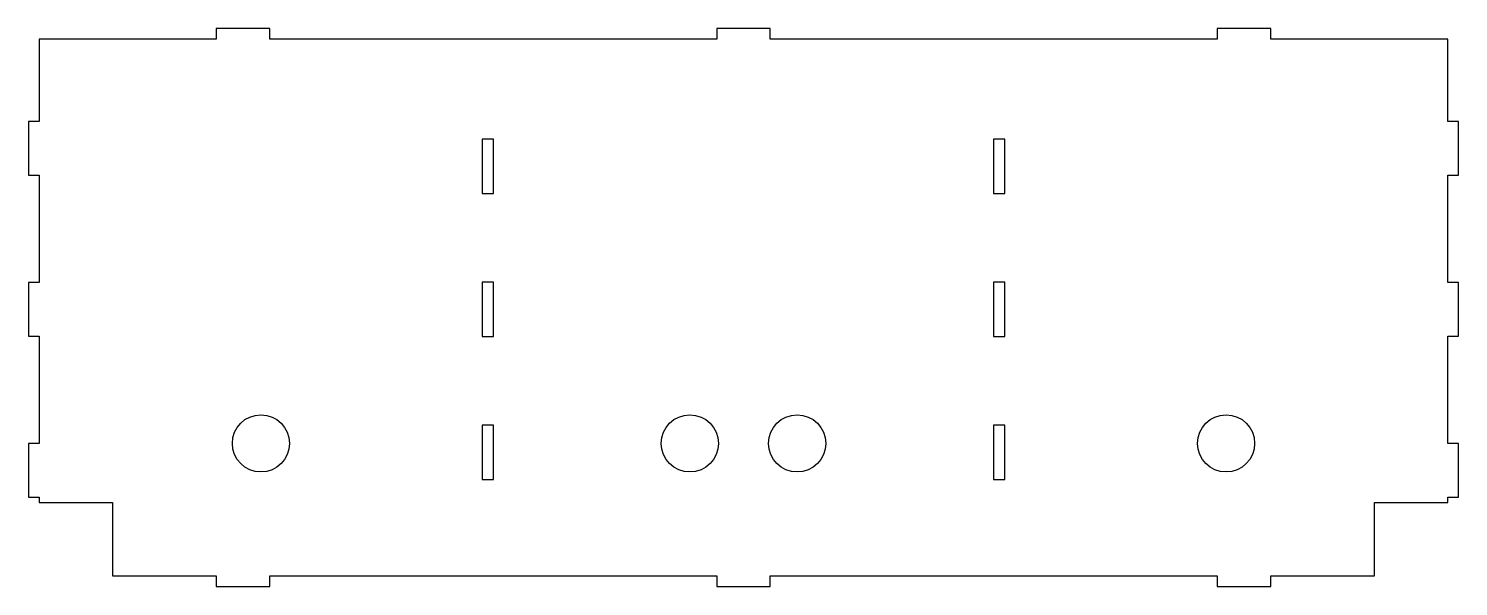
# Model space of a CAD drawing. Header units: metres. Extents: x 0 to 400, y 0 to 156.
import ezdxf

# ---------------------------------------------------------------- set-up
doc = ezdxf.new("R2010")
doc.units = ezdxf.units.M

msp = doc.modelspace()

# ---------------------------------------------------------------- linework, layer by layer
for points in [[(3, 23.5), (23.5, 23.5), (23.5, 3), (52.5, 3), (52.5, 0), (67.5, 0), (67.5, 3), (192.5, 3), (192.5, 0), (207.5, 0), (207.5, 3), (332.5, 3), (332.5, 0), (347.5, 0), (347.5, 3), (376.5, 3), (376.5, 23.5), (397, 23.5), (397, 25), (400, 25), (400, 40), (397, 40), (397, 70), (400, 70), (400, 85), (397, 85), (397, 115), (400, 115), (400, 130), (397, 130), (397, 153), (347.5, 153), (347.5, 156), (332.5, 156), (332.5, 153), (207.5, 153), (207.5, 156), (192.5, 156), (192.5, 153), (67.5, 153), (67.5, 156), (52.5, 156), (52.5, 153), (3, 153), (3, 130), (0, 130), (0, 115), (3, 115), (3, 85), (0, 85), (0, 70), (3, 70), (3, 40), (0, 40), (0, 25), (3, 25)], [(126.9, 109.9), (130.1, 109.9), (130.1, 125.1), (126.9, 125.1)], [(269.9, 109.9), (273.1, 109.9), (273.1, 125.1), (269.9, 125.1)], [(126.9, 69.9), (130.1, 69.9), (130.1, 85.1), (126.9, 85.1)], [(269.9, 69.9), (273.1, 69.9), (273.1, 85.1), (269.9, 85.1)], [(126.9, 29.9), (130.1, 29.9), (130.1, 45.1), (126.9, 45.1)], [(269.9, 29.9), (273.1, 29.9), (273.1, 45.1), (269.9, 45.1)]]:
    msp.add_lwpolyline(points, close=True)
for centre in [(65, 40), (185, 40), (215, 40), (335, 40)]:
    msp.add_circle(centre, 8)

doc.saveas('drawing.dxf')
